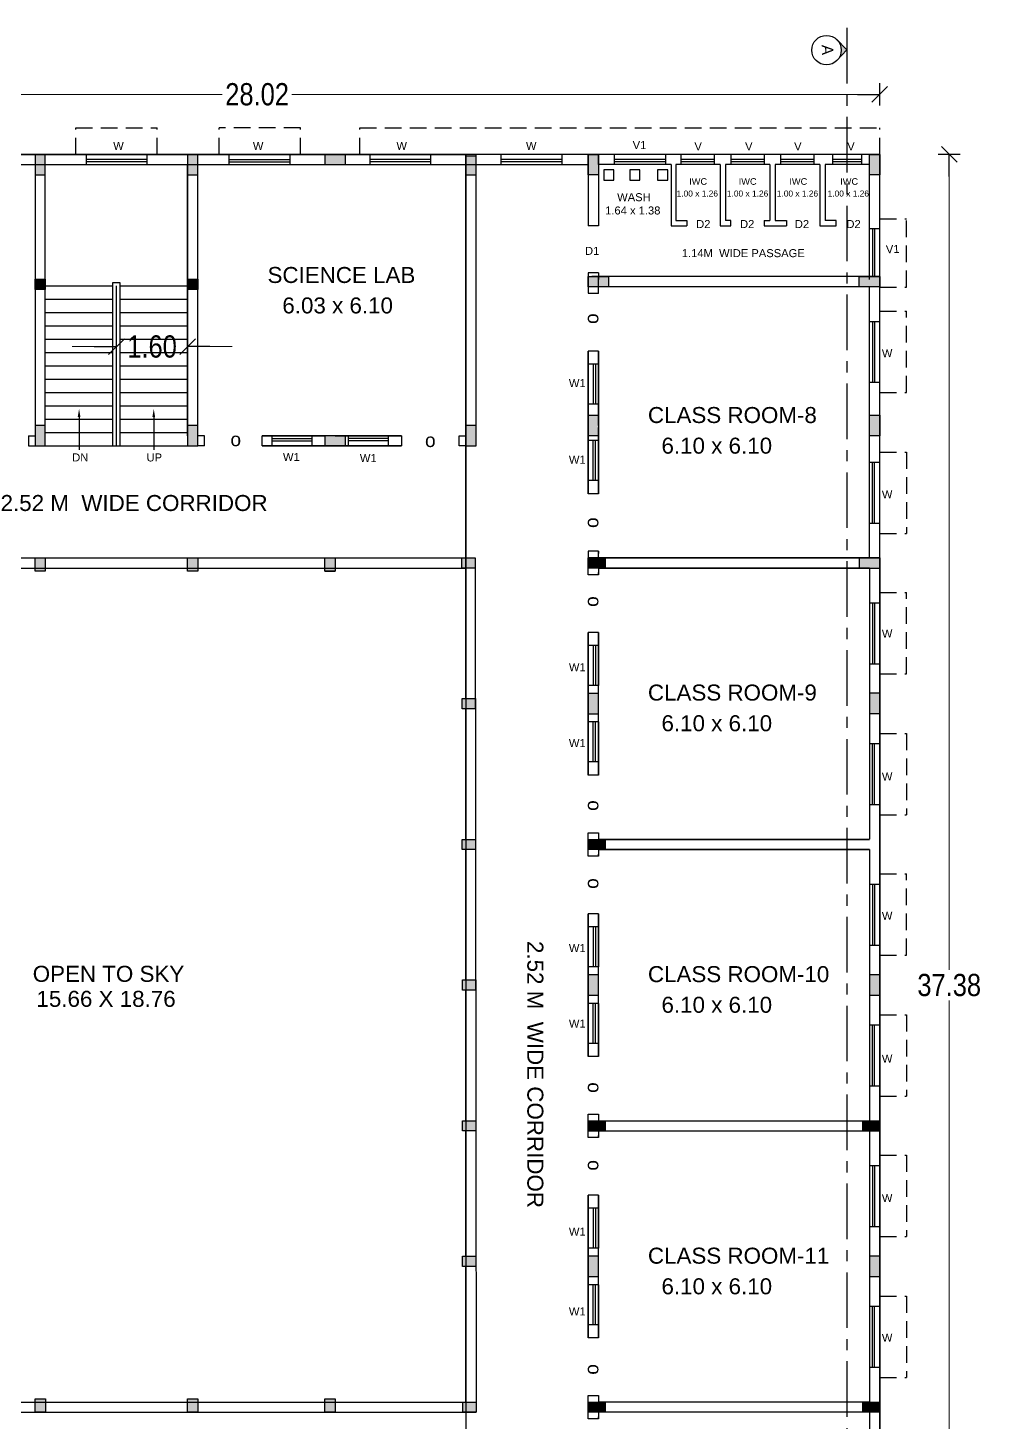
# Model space of a CAD drawing. Header units: metres. Extents: x 54 to 366, y 88 to 219.
# Drawn here: x 137.04 to 158.61, y 187.24 to 218.61 of the extents above; entities that cross this region are included whole.
import ezdxf

# ---------------------------------------------------------------- set-up
doc = ezdxf.new("R2010")
doc.units = ezdxf.units.M
doc.linetypes.add('CENTER', pattern=[2, 1.25, -0.25, 0.25, -0.25])
doc.linetypes.add('HIDDEN2', pattern=[0.1875, 0.125, -0.0625])
doc.layers.get('Defpoints').update_dxf_attribs({"lineweight": 18})
for name, color, linetype in [('BLK_1_FLR_1_BLT_UP_AREA_EXISTING', 26, 'Continuous'), ('BLK_1_FLR_1_EXIT_WIDTH_STAIR', 1, 'Continuous'), ('BLK_1_FLR_1_WASH', 55, 'Continuous'), ('ED', 7, 'Continuous'), ('SECLINE', 2, 'CENTER')]:
    doc.layers.add(name, color=color, linetype=linetype)
doc.styles.add('GRIDTEXT', font='GOTHIC.TTF', dxfattribs={"height": 6})
doc.styles.get("Standard").update_dxf_attribs({"font": 'arial.ttf', "height": 0.5})
doc.styles.add('style1', font='ARIALN.TTF', dxfattribs={"height": 0.5})
doc.dimstyles.new('11', dxfattribs={"dimtxt": 0.5, "dimasz": 0.5, "dimexe": 0.18, "dimexo": 0.0625, "dimgap": 0.09, "dimtad": 0, "dimtih": 1, "dimtoh": 1, "dimzin": 0, "dimdsep": 46, "dimtxsty": 'style1', "dimblk": 'AR', "dimcen": 0.09, "dimse1": 1, "dimse2": 1, "dimclrd": 256, "dimadec": 0, "dimazin": 0, "dimtfac": 0.7, "dimtofl": 0, "dimtmove": 0, "dimatfit": 3, "dimfxl": 0, "dimfrac": 1, "dimtolj": 1, "dimtzin": 0, "dimlwd": 20, "dimarcsym": 0})

# ---------------------------------------------------------------- blocks, each defined once
blk = doc.blocks.new('AR')
for p, q in [((-1, 0), (0, 0)), ((-0.354, -0.354), (0.354, 0.354)), ((0, -0.5), (0, 0.5))]:
    blk.add_line(p, q)
blk = doc.blocks.new('*D50')
at = {"layer": 'Defpoints', "color": 0}
for p in [(156.199, 217.116), (156.199, 216.366), (128.184, 215.766)]:
    blk.add_point(p, dxfattribs=at)
at = {"layer": 'ED', "lineweight": 20}
for p, q in [((128.684, 217.116), (141.408, 217.116)), ((155.699, 217.116), (142.975, 217.116))]:
    blk.add_line(p, q, dxfattribs=at)
at = {"layer": 'ED', "lineweight": 20, "xscale": 0.5, "yscale": 0.5, "zscale": 0.5, "rotation": 180}
blk.add_blockref('AR', (128.184, 217.116), dxfattribs=at)
at = {"layer": 'ED', "lineweight": 20, "xscale": 0.5, "yscale": 0.5, "zscale": 0.5}
blk.add_blockref('AR', (156.199, 217.116), dxfattribs=at)
at = {"layer": 'ED', "color": 0, "insert": (142.192, 217.116), "char_height": 0.5, "attachment_point": 5, "style": 'style1'}
blk.add_mtext('\\A1;28.02', dxfattribs=at)
blk = doc.blocks.new('*D51')
at = {"layer": 'Defpoints', "color": 0}
for p in [(156.199, 215.766), (156.199, 178.386), (157.762, 178.386)]:
    blk.add_point(p, dxfattribs=at)
at = {"layer": 'ED', "lineweight": 20}
for p, q in [((157.762, 215.266), (157.762, 197.422)), ((157.762, 178.886), (157.762, 196.731))]:
    blk.add_line(p, q, dxfattribs=at)
at = {"layer": 'ED', "lineweight": 20, "xscale": 0.5, "yscale": 0.5, "zscale": 0.5}
for p, rotation in [((157.762, 215.766), 90), ((157.762, 178.386), 270)]:
    blk.add_blockref('AR', p, dxfattribs=dict(at, rotation=rotation))
at = {"layer": 'ED', "color": 0, "insert": (157.762, 197.076), "char_height": 0.5, "attachment_point": 5, "style": 'style1'}
blk.add_mtext('\\A1;37.38', dxfattribs=at)
blk = doc.blocks.new('*D276')
at = {"layer": 'BLK_1_FLR_1_EXIT_WIDTH_STAIR', "lineweight": 20}
for p, q in [((138.529, 211.441), (138.029, 211.441)), ((141.129, 211.441), (141.629, 211.441))]:
    blk.add_line(p, q, dxfattribs=at)
at = {"layer": 'Defpoints', "color": 0}
for p in [(139.029, 211.779), (140.629, 211.779), (140.629, 211.441)]:
    blk.add_point(p, dxfattribs=at)
at = {"layer": 'BLK_1_FLR_1_EXIT_WIDTH_STAIR', "lineweight": 20, "xscale": 0.5, "yscale": 0.5, "zscale": 0.5}
blk.add_blockref('AR', (139.029, 211.441), dxfattribs=at)
at = {"layer": 'BLK_1_FLR_1_EXIT_WIDTH_STAIR', "lineweight": 20, "xscale": 0.5, "yscale": 0.5, "zscale": 0.5, "rotation": 180}
blk.add_blockref('AR', (140.629, 211.441), dxfattribs=at)
at = {"layer": 'BLK_1_FLR_1_EXIT_WIDTH_STAIR', "color": 0, "insert": (139.829, 211.441), "char_height": 0.5, "attachment_point": 5, "style": 'style1'}
blk.add_mtext('\\A1;1.60', dxfattribs=at)

msp = doc.modelspace()

# ---------------------------------------------------------------- hatches: boundary and pattern name
at = {"ltscale": 0.23}
h = msp.add_hatch(color=0, dxfattribs=at)
h.dxf.hatch_style = 1
h.paths.add_polyline_path([(137.427, 215.766), (137.197, 215.766), (137.197, 215.306), (137.427, 215.306)])
h = msp.add_hatch(color=0, dxfattribs=at)
h.dxf.hatch_style = 1
h.paths.add_polyline_path([(140.857, 215.766), (140.627, 215.766), (140.627, 215.306), (140.857, 215.306)])
h = msp.add_hatch(color=0, dxfattribs=at)
h.dxf.hatch_style = 1
h.paths.add_polyline_path([(144.179, 215.536), (144.179, 215.766), (143.719, 215.766), (143.719, 215.536)])
h = msp.add_hatch(color=0, dxfattribs=at)
h.dxf.hatch_style = 1
h.paths.add_polyline_path([(147.119, 215.766), (146.889, 215.766), (146.889, 215.306), (147.119, 215.306)])
h = msp.add_hatch(color=0, dxfattribs=at)
h.dxf.hatch_style = 1
h.paths.add_polyline_path([(149.869, 215.306), (149.869, 215.766), (149.639, 215.766), (149.639, 215.306)])
h = msp.add_hatch(color=0, dxfattribs=at)
h.dxf.hatch_style = 1
h.paths.add_polyline_path([(155.969, 215.766), (155.969, 215.306), (156.199, 215.306), (156.199, 215.766)])
h = msp.add_hatch(color=0, dxfattribs=at)
h.dxf.hatch_style = 1
h.paths.add_polyline_path([(150.099, 213.016), (149.639, 213.016), (149.639, 212.786), (150.099, 212.786)])
h = msp.add_hatch(color=0, dxfattribs=at)
h.dxf.hatch_style = 1
h.paths.add_polyline_path([(156.199, 213.016), (155.739, 213.016), (155.739, 212.786), (156.199, 212.786)])
h = msp.add_hatch(color=0, dxfattribs=at)
h.dxf.hatch_style = 1
h.paths.add_polyline_path([(137.197, 212.726), (137.427, 212.726), (137.427, 212.956), (137.197, 212.956)])
h = msp.add_hatch(color=0, dxfattribs=at)
h.dxf.hatch_style = 1
h.paths.add_polyline_path([(140.627, 212.726), (140.857, 212.726), (140.857, 212.956), (140.627, 212.956)])
h = msp.add_hatch(color=0, dxfattribs=at)
h.dxf.hatch_style = 1
h.paths.add_polyline_path([(149.869, 209.436), (149.869, 209.896), (149.639, 209.896), (149.639, 209.436)])
h = msp.add_hatch(color=0, dxfattribs=at)
h.dxf.hatch_style = 1
h.paths.add_polyline_path([(155.969, 209.896), (155.969, 209.436), (156.199, 209.436), (156.199, 209.896)])
h = msp.add_hatch(color=0, dxfattribs=at)
h.dxf.hatch_style = 1
h.paths.add_polyline_path([(137.427, 209.666), (137.197, 209.666), (137.197, 209.206), (137.427, 209.206)])
h = msp.add_hatch(color=0, dxfattribs=at)
h.dxf.hatch_style = 1
h.paths.add_polyline_path([(140.857, 209.666), (140.627, 209.666), (140.627, 209.206), (140.857, 209.206)])
h = msp.add_hatch(color=0, dxfattribs=at)
h.dxf.hatch_style = 1
h.paths.add_polyline_path([(147.119, 209.666), (146.889, 209.666), (146.889, 209.206), (147.119, 209.206)])
h = msp.add_hatch(color=0, dxfattribs=at)
h.dxf.hatch_style = 1
h.paths.add_polyline_path([(144.179, 209.206), (144.179, 209.436), (143.719, 209.436), (143.719, 209.206)])
h = msp.add_hatch(color=7)
h.dxf.hatch_style = 1
h.paths.add_polyline_path([(131.239, 206.686), (130.939, 206.686), (130.939, 206.456), (131.239, 206.456)])
h.paths.add_polyline_path([(134.334, 206.686), (134.104, 206.686), (134.104, 206.386), (134.334, 206.386)])
h.paths.add_polyline_path([(137.427, 206.686), (137.197, 206.686), (137.197, 206.386), (137.427, 206.386)])
h.paths.add_polyline_path([(140.857, 206.686), (140.627, 206.686), (140.627, 206.386), (140.857, 206.386)])
h.paths.add_polyline_path([(143.949, 206.686), (143.719, 206.686), (143.719, 206.386), (143.949, 206.386)])
h.paths.add_polyline_path([(147.099, 206.686), (146.799, 206.686), (146.799, 206.456), (147.099, 206.456)])
h.paths.add_polyline_path([(147.102, 203.521), (146.802, 203.521), (146.802, 203.291), (147.102, 203.291)])
h.paths.add_polyline_path([(147.105, 200.356), (146.805, 200.356), (146.805, 200.126), (147.105, 200.126)])
h.paths.add_polyline_path([(147.109, 197.194), (146.809, 197.194), (146.809, 196.964), (147.109, 196.964)])
h = msp.add_hatch(color=0, dxfattribs=at)
h.dxf.hatch_style = 1
h.paths.add_polyline_path([(149.639, 206.456), (149.639, 206.686), (150.019, 206.686), (150.019, 206.456)])
h = msp.add_hatch(color=0, dxfattribs=at)
h.dxf.hatch_style = 1
h.paths.add_polyline_path([(156.199, 206.456), (156.199, 206.686), (155.739, 206.686), (155.739, 206.456)])
h = msp.add_hatch(color=0, dxfattribs=at)
h.dxf.hatch_style = 1
h.paths.add_polyline_path([(149.639, 203.179), (149.869, 203.179), (149.869, 203.639), (149.639, 203.639)])
h = msp.add_hatch(color=0, dxfattribs=at)
h.dxf.hatch_style = 1
h.paths.add_polyline_path([(155.969, 203.186), (156.199, 203.186), (156.199, 203.646), (155.969, 203.646)])
h = msp.add_hatch(color=7)
h.dxf.hatch_style = 1
h.paths.add_polyline_path([(147.112, 194.026), (146.812, 194.026), (146.812, 193.796), (147.112, 193.796)])
h.paths.add_polyline_path([(147.115, 190.979), (146.815, 190.979), (146.815, 190.749), (147.115, 190.749)])
h.paths.add_polyline_path([(147.118, 187.696), (146.819, 187.696), (146.819, 187.466), (147.119, 187.466)])
h.paths.add_polyline_path([(143.949, 187.766), (143.719, 187.766), (143.719, 187.466), (143.949, 187.466)])
h.paths.add_polyline_path([(140.859, 187.766), (140.629, 187.766), (140.629, 187.466), (140.859, 187.466)])
h.paths.add_polyline_path([(137.429, 187.766), (137.199, 187.766), (137.199, 187.466), (137.429, 187.466)])
h.paths.add_polyline_path([(134.334, 187.766), (134.104, 187.766), (134.104, 187.466), (134.334, 187.466)])
h.paths.add_polyline_path([(131.239, 187.696), (130.939, 187.696), (130.939, 187.466), (131.239, 187.466)])
h.paths.add_polyline_path([(131.239, 190.981), (130.939, 190.981), (130.939, 190.751), (131.239, 190.751)])
h.paths.add_polyline_path([(131.239, 194.026), (130.939, 194.026), (130.939, 193.796), (131.239, 193.796)])
h.paths.add_polyline_path([(131.239, 197.194), (130.939, 197.194), (130.939, 196.964), (131.239, 196.964)])
h.paths.add_polyline_path([(131.239, 200.356), (130.939, 200.356), (130.939, 200.126), (131.239, 200.126)])
h.paths.add_polyline_path([(131.239, 203.521), (130.939, 203.521), (130.939, 203.291), (131.239, 203.291)])
h = msp.add_hatch(color=0, dxfattribs=at)
h.dxf.hatch_style = 1
h.paths.add_polyline_path([(149.639, 200.126), (149.639, 200.356), (150.019, 200.356), (150.019, 200.126)])
h = msp.add_hatch(color=0, dxfattribs=at)
h.dxf.hatch_style = 1
h.paths.add_polyline_path([(149.639, 196.849), (149.869, 196.849), (149.869, 197.309), (149.639, 197.309)])
h = msp.add_hatch(color=0, dxfattribs=at)
h.dxf.hatch_style = 1
h.paths.add_polyline_path([(155.969, 196.851), (156.199, 196.851), (156.199, 197.311), (155.969, 197.311)])
h = msp.add_hatch(color=0, dxfattribs=at)
h.dxf.hatch_style = 1
h.paths.add_polyline_path([(149.639, 193.796), (149.639, 194.026), (150.019, 194.026), (150.019, 193.796)])
h = msp.add_hatch(color=0, dxfattribs=at)
h.dxf.hatch_style = 1
h.paths.add_polyline_path([(156.199, 194.026), (155.819, 194.026), (155.819, 193.796), (156.199, 193.796)])
h = msp.add_hatch(color=0, dxfattribs=at)
h.dxf.hatch_style = 1
h.paths.add_polyline_path([(149.639, 190.519), (149.869, 190.519), (149.869, 190.979), (149.639, 190.979)])
h = msp.add_hatch(color=0, dxfattribs=at)
h.dxf.hatch_style = 1
h.paths.add_polyline_path([(155.969, 190.521), (156.199, 190.521), (156.199, 190.981), (155.969, 190.981)])
h = msp.add_hatch(color=0, dxfattribs=at)
h.dxf.hatch_style = 1
h.paths.add_polyline_path([(149.639, 187.466), (149.639, 187.696), (150.019, 187.696), (150.019, 187.466)])
h = msp.add_hatch(color=0, dxfattribs=at)
h.dxf.hatch_style = 1
h.paths.add_polyline_path([(156.199, 187.696), (155.819, 187.696), (155.819, 187.466), (156.199, 187.466)])
at = {"layer": 'SECLINE'}
msp.add_hatch(color=41, dxfattribs=at).paths.add_polyline_path([(155.459, 218.119), (155.25, 218.333, -0.372105), (155.256, 217.899)])

# ---------------------------------------------------------------- linework, layer by layer
at = {"linetype": 'HIDDEN2', "ltscale": 3}
for p, q in [((138.114, 215.766), (138.114, 216.366)), ((138.114, 216.366), (139.944, 216.366)), ((139.944, 215.766), (139.944, 216.366)), ((141.335, 215.766), (141.335, 216.366)), ((143.165, 216.366), (141.335, 216.366)), ((143.165, 215.766), (143.165, 216.366)), ((144.503, 215.766), (144.503, 216.366)), ((144.503, 216.366), (156.199, 216.366)), ((156.199, 215.766), (156.199, 216.366)), ((156.199, 214.316), (156.799, 214.316)), ((156.799, 212.781), (156.799, 214.316)), ((156.199, 212.781), (156.799, 212.781)), ((156.199, 212.238), (156.799, 212.238)), ((156.799, 210.408), (156.799, 212.238)), ((156.199, 210.408), (156.799, 210.408)), ((156.199, 209.07), (156.799, 209.07)), ((156.799, 209.07), (156.799, 207.24)), ((156.199, 207.24), (156.799, 207.24)), ((156.199, 205.908), (156.799, 205.908)), ((156.799, 204.078), (156.799, 205.908)), ((156.199, 204.078), (156.799, 204.078)), ((156.199, 202.74), (156.799, 202.74)), ((156.799, 202.74), (156.799, 200.91)), ((156.199, 200.91), (156.799, 200.91)), ((156.199, 199.578), (156.799, 199.578)), ((156.799, 197.748), (156.799, 199.578)), ((156.199, 197.748), (156.799, 197.748)), ((156.199, 196.41), (156.799, 196.41)), ((156.799, 196.41), (156.799, 194.58)), ((156.199, 194.58), (156.799, 194.58)), ((156.199, 193.248), (156.799, 193.248)), ((156.799, 193.248), (156.799, 191.418)), ((156.199, 191.418), (156.799, 191.418)), ((156.199, 190.08), (156.799, 190.08)), ((156.799, 190.08), (156.799, 188.25)), ((156.199, 188.25), (156.799, 188.25))]:
    msp.add_line(p, q, dxfattribs=at)
at = {"color": 0, "ltscale": 0.23}
for p, q in [((128.414, 215.536), (149.639, 215.536)), ((131.169, 215.766), (146.889, 215.766)), ((137.197, 215.536), (137.197, 209.206)), ((137.427, 209.206), (137.427, 215.536)), ((140.627, 212.956), (140.627, 215.536)), ((140.627, 215.536), (140.627, 212.956)), ((140.857, 209.436), (140.857, 215.536)), ((146.889, 215.731), (147.119, 215.731)), ((146.889, 215.536), (146.889, 209.436)), ((147.119, 209.436), (147.119, 215.536)), ((149.639, 215.766), (149.639, 214.156)), ((156.199, 215.766), (149.719, 215.766)), ((149.869, 215.536), (149.869, 215.766)), ((151.509, 215.536), (149.869, 215.536)), ((149.869, 215.536), (149.869, 214.156)), ((151.509, 215.536), (151.509, 214.156)), ((152.609, 215.536), (151.609, 215.536)), ((151.609, 215.536), (151.609, 214.276)), ((152.609, 215.536), (152.609, 214.156)), ((153.729, 215.536), (152.729, 215.536)), ((152.729, 215.536), (152.729, 214.276)), ((153.729, 215.536), (153.729, 214.276)), ((154.849, 215.536), (153.849, 215.536)), ((153.849, 215.536), (153.849, 214.276)), ((154.849, 215.536), (154.849, 214.156)), ((155.969, 215.536), (154.969, 215.536)), ((154.969, 215.536), (154.969, 214.276)), ((155.969, 214.091), (155.969, 215.536)), ((156.199, 212.721), (156.199, 215.766)), ((151.609, 214.276), (151.859, 214.276)), ((151.859, 214.276), (151.859, 214.156)), ((152.849, 214.276), (152.729, 214.276)), ((152.849, 214.156), (152.849, 214.276)), ((153.599, 214.276), (153.599, 214.156)), ((153.599, 214.276), (153.729, 214.276)), ((153.849, 214.276), (154.099, 214.276)), ((154.099, 214.276), (154.099, 214.156)), ((155.219, 214.276), (154.969, 214.276)), ((155.219, 214.156), (155.219, 214.276)), ((149.869, 214.156), (149.639, 214.156)), ((151.509, 214.156), (151.859, 214.156)), ((152.609, 214.156), (152.849, 214.156)), ((152.729, 214.156), (152.849, 214.156)), ((153.599, 214.156), (154.099, 214.156)), ((154.849, 214.156), (155.219, 214.156)), ((154.969, 214.156), (155.219, 214.156)), ((156.199, 214.091), (155.969, 214.091)), ((149.869, 213.101), (149.639, 213.101)), ((149.639, 213.101), (149.639, 212.951)), ((149.639, 213.016), (149.639, 212.641)), ((155.969, 213.016), (149.719, 213.016)), ((149.869, 213.101), (149.869, 212.951)), ((149.869, 212.786), (149.869, 213.016)), ((137.197, 212.956), (137.427, 212.956)), ((137.197, 212.726), (137.197, 212.956)), ((137.427, 212.726), (137.197, 212.726)), ((137.427, 212.956), (137.427, 212.726)), ((138.947, 209.206), (138.947, 212.886)), ((138.947, 212.886), (139.107, 212.886)), ((139.027, 209.206), (139.027, 212.806)), ((139.107, 212.886), (139.107, 209.206)), ((139.107, 212.806), (140.627, 212.806)), ((140.627, 212.956), (140.857, 212.956)), ((140.627, 212.726), (140.627, 212.956)), ((140.627, 209.436), (140.627, 212.726)), ((140.627, 212.726), (140.627, 209.206)), ((140.857, 212.726), (140.627, 212.726)), ((140.857, 212.956), (140.857, 212.726)), ((149.869, 212.636), (149.869, 212.786)), ((149.869, 212.636), (149.869, 212.686)), ((156.199, 212.786), (149.949, 212.786)), ((155.969, 206.691), (155.969, 212.786)), ((156.199, 212.721), (156.199, 212.951)), ((156.199, 206.686), (156.199, 212.786)), ((139.107, 212.506), (140.627, 212.506)), ((149.639, 212.641), (149.869, 212.641)), ((139.107, 212.206), (140.627, 212.206)), ((139.107, 211.906), (140.627, 211.906)), ((139.107, 211.606), (140.627, 211.606)), ((139.107, 211.306), (140.627, 211.306)), ((149.639, 211.341), (149.639, 208.131)), ((149.639, 208.131), (149.639, 211.341)), ((149.869, 211.341), (149.639, 211.341)), ((149.869, 211.341), (149.869, 209.851)), ((149.869, 209.666), (149.869, 211.341)), ((139.107, 211.006), (140.627, 211.006)), ((139.107, 210.706), (140.627, 210.706)), ((139.107, 210.406), (140.627, 210.406)), ((139.107, 210.106), (140.627, 210.106)), ((139.107, 209.806), (140.627, 209.806)), ((149.869, 209.621), (149.869, 208.131)), ((149.869, 208.131), (149.869, 209.621)), ((137.047, 209.436), (137.047, 209.206)), ((137.047, 209.436), (137.197, 209.436)), ((139.107, 209.506), (140.627, 209.506)), ((141.007, 209.436), (140.857, 209.436)), ((141.007, 209.206), (141.007, 209.436)), ((143.719, 209.436), (142.307, 209.436)), ((142.307, 209.436), (143.719, 209.436)), ((142.307, 209.206), (142.307, 209.436)), ((145.439, 209.436), (143.949, 209.436)), ((143.949, 209.436), (145.439, 209.436)), ((145.439, 209.436), (145.439, 209.206)), ((146.734, 209.206), (146.734, 209.436)), ((146.734, 209.436), (146.884, 209.436)), ((146.734, 209.436), (146.784, 209.436)), ((146.739, 209.436), (146.889, 209.436)), ((137.047, 209.206), (137.197, 209.206)), ((139.029, 209.206), (140.627, 209.206)), ((141.007, 209.206), (140.857, 209.206)), ((145.439, 209.206), (142.307, 209.206)), ((142.307, 209.206), (145.439, 209.206)), ((146.884, 209.206), (146.734, 209.206)), ((146.889, 209.206), (146.739, 209.206)), ((146.889, 209.206), (147.119, 209.206)), ((149.869, 208.131), (149.639, 208.131)), ((149.639, 206.836), (149.639, 206.456)), ((149.869, 206.836), (149.639, 206.836)), ((149.869, 206.836), (149.869, 206.786)), ((149.869, 206.686), (149.869, 206.836)), ((149.639, 206.686), (156.199, 206.686)), ((155.969, 206.686), (149.639, 206.686)), ((149.639, 206.456), (149.639, 206.686)), ((149.639, 206.686), (150.019, 206.686)), ((149.639, 206.306), (149.639, 206.686)), ((150.019, 206.456), (149.639, 206.456)), ((149.869, 206.456), (155.969, 206.456)), ((155.969, 206.456), (149.869, 206.456)), ((149.869, 206.456), (149.869, 206.306)), ((155.969, 206.456), (155.969, 200.361)), ((156.199, 206.686), (156.199, 200.361)), ((143.719, 206.386), (143.949, 206.386)), ((149.869, 206.306), (149.639, 206.306)), ((149.869, 206.306), (149.869, 206.356)), ((149.639, 201.801), (149.639, 205.011)), ((149.869, 205.011), (149.639, 205.011)), ((149.639, 205.011), (149.639, 201.801)), ((149.869, 203.816), (149.869, 205.011)), ((149.869, 205.011), (149.869, 203.816)), ((149.869, 202.996), (149.869, 203.816)), ((149.869, 201.801), (149.869, 202.996)), ((149.869, 202.996), (149.869, 201.801)), ((149.869, 201.801), (149.639, 201.801)), ((149.639, 200.126), (149.639, 200.501)), ((149.639, 200.501), (149.869, 200.501)), ((149.869, 200.506), (149.869, 200.356)), ((149.869, 200.506), (149.869, 200.456)), ((149.639, 200.126), (149.639, 200.356)), ((149.639, 200.356), (150.019, 200.356)), ((149.639, 199.976), (149.639, 200.356)), ((155.969, 200.126), (149.639, 200.126)), ((150.019, 200.126), (149.639, 200.126)), ((155.969, 200.356), (149.869, 200.356)), ((149.869, 200.356), (155.969, 200.356)), ((149.869, 200.126), (155.969, 200.126)), ((149.869, 200.126), (149.869, 199.976)), ((155.969, 200.126), (155.969, 194.031)), ((156.199, 200.356), (156.199, 194.031)), ((149.869, 199.976), (149.639, 199.976)), ((149.869, 199.976), (149.869, 200.026)), ((149.639, 195.471), (149.639, 198.681)), ((149.869, 198.681), (149.639, 198.681)), ((149.639, 198.681), (149.639, 195.471)), ((149.869, 197.486), (149.869, 198.681)), ((149.869, 198.681), (149.869, 197.486)), ((146.889, 197.316), (146.889, 197.194)), ((149.869, 196.666), (149.869, 197.486)), ((149.869, 195.471), (149.869, 196.666)), ((149.869, 196.666), (149.869, 195.471)), ((149.869, 195.471), (149.639, 195.471)), ((149.639, 193.796), (149.639, 194.171)), ((149.639, 194.171), (149.869, 194.171)), ((149.869, 194.176), (149.869, 194.026)), ((149.869, 194.176), (149.869, 194.126)), ((149.639, 194.026), (156.199, 194.026)), ((149.639, 193.796), (149.639, 194.026)), ((149.639, 194.026), (150.019, 194.026)), ((149.639, 193.646), (149.639, 194.026)), ((155.819, 193.796), (155.819, 194.026)), ((155.819, 194.026), (156.199, 194.026)), ((156.199, 194.026), (156.199, 187.701)), ((149.639, 193.796), (156.199, 193.796)), ((150.019, 193.796), (149.639, 193.796)), ((149.869, 193.646), (149.639, 193.646)), ((149.869, 193.796), (149.869, 193.646)), ((149.869, 193.646), (149.869, 193.696)), ((156.199, 193.796), (155.819, 193.796)), ((155.969, 193.796), (155.969, 187.701)), ((149.639, 189.141), (149.639, 192.351)), ((149.869, 192.351), (149.639, 192.351)), ((149.639, 192.351), (149.639, 189.141)), ((149.869, 191.156), (149.869, 192.351)), ((149.869, 192.351), (149.869, 191.156)), ((149.869, 190.336), (149.869, 191.156)), ((149.869, 189.141), (149.869, 190.336)), ((149.869, 190.336), (149.869, 189.141)), ((149.869, 189.141), (149.639, 189.141)), ((149.639, 187.466), (149.639, 187.841)), ((149.639, 187.466), (149.639, 187.696)), ((149.639, 187.696), (150.019, 187.696)), ((149.639, 187.316), (149.639, 187.696)), ((149.869, 187.841), (149.869, 187.696)), ((155.969, 187.696), (149.869, 187.696)), ((155.819, 187.466), (155.819, 187.696)), ((155.819, 187.696), (156.199, 187.696)), ((143.719, 187.466), (143.949, 187.466)), ((156.199, 187.466), (149.639, 187.466)), ((150.019, 187.466), (149.639, 187.466)), ((149.869, 187.316), (149.639, 187.316)), ((149.869, 187.466), (149.869, 187.316)), ((149.869, 187.316), (149.869, 187.366)), ((156.199, 187.466), (155.819, 187.466)), ((155.969, 187.461), (155.969, 181.366)), ((156.199, 187.466), (156.199, 181.366))]:
    msp.add_line(p, q, dxfattribs=at)
at = {"color": 0, "lineweight": 25, "ltscale": 0.23}
for p, q in [((138.344, 215.766), (138.344, 215.536)), ((139.714, 215.651), (138.344, 215.651)), ((139.714, 215.601), (138.344, 215.601)), ((139.714, 215.766), (139.714, 215.536)), ((141.565, 215.536), (141.565, 215.766)), ((141.565, 215.651), (142.935, 215.651)), ((141.565, 215.601), (142.935, 215.601)), ((142.935, 215.536), (142.935, 215.766)), ((144.733, 215.536), (144.733, 215.766)), ((146.103, 215.651), (144.733, 215.651)), ((146.103, 215.601), (144.733, 215.601)), ((146.103, 215.536), (146.103, 215.766)), ((149.639, 215.766), (147.119, 215.766)), ((147.683, 215.536), (147.683, 215.766)), ((149.053, 215.651), (147.683, 215.651)), ((149.053, 215.601), (147.683, 215.601)), ((149.053, 215.536), (149.053, 215.766)), ((150.234, 215.536), (150.234, 215.766)), ((151.384, 215.651), (150.234, 215.651)), ((151.384, 215.601), (150.234, 215.601)), ((151.384, 215.536), (151.384, 215.766)), ((151.734, 215.536), (151.734, 215.766)), ((152.484, 215.651), (151.734, 215.651)), ((152.484, 215.601), (151.734, 215.601)), ((152.484, 215.536), (152.484, 215.766)), ((152.854, 215.536), (152.854, 215.766)), ((153.604, 215.651), (152.854, 215.651)), ((153.604, 215.601), (152.854, 215.601)), ((153.604, 215.536), (153.604, 215.766)), ((153.974, 215.536), (153.974, 215.766)), ((154.724, 215.651), (153.974, 215.651)), ((154.724, 215.601), (153.974, 215.601)), ((154.724, 215.536), (154.724, 215.766)), ((155.144, 215.536), (155.144, 215.766)), ((155.794, 215.651), (155.144, 215.651)), ((155.794, 215.601), (155.144, 215.601)), ((155.794, 215.536), (155.794, 215.766)), ((155.969, 212.951), (155.969, 214.091)), ((156.034, 214.091), (156.034, 213.016)), ((156.084, 214.091), (156.084, 213.016)), ((156.199, 213.016), (155.969, 213.016)), ((155.969, 212.008), (156.199, 212.008)), ((156.034, 212.008), (156.034, 210.638)), ((156.084, 212.008), (156.084, 210.638)), ((149.869, 211.046), (149.639, 211.046)), ((149.754, 211.046), (149.754, 210.146)), ((149.804, 211.046), (149.804, 210.146)), ((155.969, 210.638), (156.199, 210.638)), ((149.869, 210.146), (149.639, 210.146)), ((142.524, 209.436), (142.524, 209.206)), ((142.524, 209.371), (143.424, 209.371)), ((142.524, 209.321), (143.424, 209.321)), ((143.424, 209.436), (143.424, 209.206)), ((144.244, 209.436), (144.244, 209.206)), ((145.144, 209.371), (144.244, 209.371)), ((145.144, 209.321), (144.244, 209.321)), ((145.144, 209.436), (145.144, 209.206)), ((149.869, 209.326), (149.639, 209.326)), ((149.754, 208.426), (149.754, 209.326)), ((149.804, 208.426), (149.804, 209.326)), ((155.969, 208.84), (156.199, 208.84)), ((156.034, 207.47), (156.034, 208.84)), ((156.084, 207.47), (156.084, 208.84)), ((149.869, 208.426), (149.639, 208.426)), ((155.969, 207.47), (156.199, 207.47)), ((130.939, 206.686), (147.099, 206.686)), ((134.334, 206.456), (137.197, 206.456)), ((137.427, 206.456), (140.627, 206.456)), ((140.857, 206.456), (143.719, 206.456)), ((143.949, 206.456), (146.799, 206.456)), ((146.889, 203.521), (146.889, 206.456)), ((147.099, 206.456), (147.119, 187.466)), ((155.969, 205.678), (156.199, 205.678)), ((156.034, 205.678), (156.034, 204.308)), ((156.084, 205.678), (156.084, 204.308)), ((149.869, 204.716), (149.639, 204.716)), ((149.754, 204.716), (149.754, 203.816)), ((149.804, 204.716), (149.804, 203.816)), ((155.969, 204.308), (156.199, 204.308)), ((149.869, 203.816), (149.639, 203.816)), ((146.889, 200.356), (146.889, 203.291)), ((149.869, 202.996), (149.639, 202.996)), ((149.754, 202.096), (149.754, 202.996)), ((149.804, 202.096), (149.804, 202.996)), ((155.969, 202.51), (156.199, 202.51)), ((156.034, 201.14), (156.034, 202.51)), ((156.084, 201.14), (156.084, 202.51)), ((149.869, 202.096), (149.639, 202.096)), ((155.969, 201.14), (156.199, 201.14)), ((146.889, 197.194), (146.889, 200.126)), ((155.969, 199.348), (156.199, 199.348)), ((156.034, 199.348), (156.034, 197.978)), ((156.084, 199.348), (156.084, 197.978)), ((149.869, 198.386), (149.639, 198.386)), ((149.754, 198.386), (149.754, 197.486)), ((149.804, 198.386), (149.804, 197.486)), ((155.969, 197.978), (156.199, 197.978)), ((149.869, 197.486), (149.639, 197.486)), ((146.889, 194.026), (146.889, 196.964)), ((149.869, 196.666), (149.639, 196.666)), ((149.754, 195.766), (149.754, 196.666)), ((149.804, 195.766), (149.804, 196.666)), ((155.969, 196.18), (156.199, 196.18)), ((156.034, 194.81), (156.034, 196.18)), ((156.084, 194.81), (156.084, 196.18)), ((149.869, 195.766), (149.639, 195.766)), ((155.969, 194.81), (156.199, 194.81)), ((146.889, 190.979), (146.889, 193.796)), ((155.969, 193.018), (156.199, 193.018)), ((156.034, 193.018), (156.034, 191.648)), ((156.084, 193.018), (156.084, 191.648)), ((149.869, 192.056), (149.639, 192.056)), ((149.754, 192.056), (149.754, 191.156)), ((149.804, 192.056), (149.804, 191.156)), ((155.969, 191.648), (156.199, 191.648)), ((149.869, 191.156), (149.639, 191.156)), ((146.889, 187.696), (146.889, 190.749)), ((149.869, 190.336), (149.639, 190.336)), ((149.754, 189.436), (149.754, 190.336)), ((149.804, 189.436), (149.804, 190.336)), ((155.969, 189.85), (156.199, 189.85)), ((156.034, 188.48), (156.034, 189.85)), ((156.084, 188.48), (156.084, 189.85)), ((149.869, 189.436), (149.639, 189.436)), ((155.969, 188.48), (156.199, 188.48)), ((134.334, 187.696), (137.199, 187.696)), ((137.429, 187.696), (140.629, 187.696)), ((140.859, 187.696), (143.719, 187.696)), ((143.949, 187.696), (146.889, 187.696)), ((130.939, 187.466), (147.119, 187.466))]:
    msp.add_line(p, q, dxfattribs=at)
at = {"ltscale": 0.23}
for p, q in [((137.427, 212.806), (138.947, 212.806)), ((137.427, 212.506), (138.947, 212.506)), ((137.427, 212.206), (138.947, 212.206)), ((137.427, 211.906), (138.947, 211.906)), ((137.427, 211.606), (138.947, 211.606)), ((137.427, 211.306), (138.947, 211.306)), ((137.427, 211.006), (138.947, 211.006)), ((137.427, 210.706), (138.947, 210.706)), ((137.427, 210.406), (138.947, 210.406)), ((137.427, 210.106), (138.947, 210.106)), ((137.427, 209.806), (138.947, 209.806)), ((137.427, 209.506), (138.947, 209.506)), ((137.427, 209.206), (139.029, 209.206))]:
    msp.add_line(p, q, dxfattribs=at)
msp.add_line((149.639, 187.841), (149.869, 187.841))
at = {"color": 0, "ltscale": 0.23}
for points in [[(137.427, 215.766), (137.197, 215.766), (137.197, 215.306), (137.427, 215.306)], [(140.857, 215.766), (140.627, 215.766), (140.627, 215.306), (140.857, 215.306)], [(144.179, 215.536), (144.179, 215.766), (143.719, 215.766), (143.719, 215.536)], [(147.119, 215.766), (146.889, 215.766), (146.889, 215.306), (147.119, 215.306)], [(147.119, 215.766), (146.889, 215.766), (146.889, 215.306), (147.119, 215.306)], [(149.869, 215.306), (149.639, 215.306), (149.639, 215.766), (149.869, 215.766)], [(149.869, 215.306), (149.639, 215.306), (149.639, 215.766), (149.869, 215.766)], [(155.969, 215.766), (156.199, 215.766), (156.199, 215.306), (155.969, 215.306)], [(155.969, 215.766), (156.199, 215.766), (156.199, 215.306), (155.969, 215.306)], [(150.099, 213.016), (150.099, 212.786), (149.639, 212.786), (149.639, 213.016)], [(150.099, 213.016), (150.099, 212.786), (149.639, 212.786), (149.639, 213.016)], [(156.199, 213.016), (156.199, 212.786), (155.739, 212.786), (155.739, 213.016)], [(156.199, 213.016), (156.199, 212.786), (155.739, 212.786), (155.739, 213.016)], [(137.197, 212.956), (137.427, 212.956), (137.427, 212.726), (137.197, 212.726)], [(140.627, 212.956), (140.857, 212.956), (140.857, 212.726), (140.627, 212.726)], [(149.869, 209.436), (149.639, 209.436), (149.639, 209.896), (149.869, 209.896)], [(155.969, 209.896), (156.199, 209.896), (156.199, 209.436), (155.969, 209.436)], [(137.427, 209.666), (137.197, 209.666), (137.197, 209.206), (137.427, 209.206)], [(140.857, 209.666), (140.627, 209.666), (140.627, 209.206), (140.857, 209.206)], [(147.119, 209.666), (146.889, 209.666), (146.889, 209.206), (147.119, 209.206)], [(147.119, 209.666), (146.889, 209.666), (146.889, 209.206), (147.119, 209.206)], [(144.179, 209.206), (144.179, 209.436), (143.719, 209.436), (143.719, 209.206)], [(137.427, 206.686), (137.427, 206.386), (137.197, 206.386), (137.197, 206.686)], [(140.857, 206.686), (140.857, 206.386), (140.627, 206.386), (140.627, 206.686)], [(143.949, 206.686), (143.949, 206.386), (143.719, 206.386), (143.719, 206.686)], [(146.799, 206.686), (147.099, 206.686), (147.099, 206.456), (146.799, 206.456)], [(149.639, 206.686), (150.019, 206.686), (150.019, 206.456), (149.639, 206.456)], [(156.199, 206.456), (156.199, 206.686), (155.739, 206.686), (155.739, 206.456)], [(156.199, 206.456), (156.199, 206.686), (155.739, 206.686), (155.739, 206.456)], [(149.639, 203.179), (149.869, 203.179), (149.869, 203.639), (149.639, 203.639)], [(155.969, 203.186), (156.199, 203.186), (156.199, 203.646), (155.969, 203.646)], [(146.802, 203.521), (147.102, 203.521), (147.102, 203.291), (146.802, 203.291)], [(146.805, 200.356), (147.105, 200.356), (147.105, 200.126), (146.805, 200.126)], [(149.639, 200.356), (150.019, 200.356), (150.019, 200.126), (149.639, 200.126)], [(149.639, 196.849), (149.869, 196.849), (149.869, 197.309), (149.639, 197.309)], [(155.969, 196.851), (156.199, 196.851), (156.199, 197.311), (155.969, 197.311)], [(146.809, 197.194), (147.109, 197.194), (147.109, 196.964), (146.809, 196.964)], [(146.812, 194.026), (147.112, 194.026), (147.112, 193.796), (146.812, 193.796)], [(149.639, 194.026), (150.019, 194.026), (150.019, 193.796), (149.639, 193.796)], [(155.819, 194.026), (156.199, 194.026), (156.199, 193.796), (155.819, 193.796)], [(146.815, 190.979), (147.115, 190.979), (147.115, 190.749), (146.815, 190.749)], [(146.815, 190.979), (147.115, 190.979), (147.115, 190.749), (146.815, 190.749)], [(149.639, 190.519), (149.869, 190.519), (149.869, 190.979), (149.639, 190.979)], [(155.969, 190.521), (156.199, 190.521), (156.199, 190.981), (155.969, 190.981)], [(137.429, 187.766), (137.429, 187.466), (137.199, 187.466), (137.199, 187.766)], [(140.859, 187.766), (140.859, 187.466), (140.629, 187.466), (140.629, 187.766)], [(143.949, 187.766), (143.949, 187.466), (143.719, 187.466), (143.719, 187.766)], [(146.819, 187.696), (147.119, 187.696), (147.119, 187.466), (146.819, 187.466)], [(149.639, 187.696), (150.019, 187.696), (150.019, 187.466), (149.639, 187.466)], [(155.819, 187.696), (156.199, 187.696), (156.199, 187.466), (155.819, 187.466)]]:
    msp.add_lwpolyline(points, close=True, dxfattribs=at)
at = {"color": 0, "linetype": 'ByBlock', "lineweight": -2, "ltscale": 0.23}
for points in [[(138.187, 209.86), (138.187, 209.121)], [(139.867, 209.86), (139.867, 209.121)]]:
    msp.add_lwpolyline(points, dxfattribs=at)
at = {"color": 0, "ltscale": 0.23}
for points in [[(138.157, 209.86), (138.187, 210.04), (138.217, 209.86)], [(139.837, 209.86), (139.867, 210.04), (139.897, 209.86)]]:
    msp.add_solid(points, dxfattribs=at)
at = {"layer": 'BLK_1_FLR_1_BLT_UP_AREA_EXISTING', "color": 26}
for points in [[(131.169, 206.456), (146.889, 206.454), (146.889, 215.766), (131.169, 215.766), (131.169, 206.456)], [(146.889, 215.766), (146.889, 178.386), (147.119, 178.386), (147.119, 179.216), (149.639, 179.216), (149.639, 181.366), (156.199, 181.366), (156.199, 215.766), (146.889, 215.766)], [(131.169, 187.696), (146.889, 187.696), (146.889, 178.386), (131.169, 178.386), (131.169, 187.696)]]:
    msp.add_lwpolyline(points, close=True, dxfattribs=at)
at = {"layer": 'BLK_1_FLR_1_WASH', "color": 60}
for points in [[(149.99, 215.186), (150.22, 215.186), (150.22, 215.416), (149.99, 215.416), (149.99, 215.186)], [(150.574, 215.186), (150.804, 215.186), (150.804, 215.416), (150.574, 215.416), (150.574, 215.186)], [(151.202, 215.186), (151.432, 215.186), (151.432, 215.416), (151.202, 215.416), (151.202, 215.186)]]:
    msp.add_lwpolyline(points, close=True, dxfattribs=at)
at = {"layer": 'SECLINE', "color": 41, "linetype": 'Continuous'}
for q in [(155.227, 218.356), (155.234, 217.876)]:
    msp.add_line((155.459, 218.119), q, dxfattribs=at)
at = {"layer": 'SECLINE'}
msp.add_line((155.459, 218.612), (155.459, 171.875), dxfattribs=at)
at = {"layer": 'SECLINE', "color": 41, "linetype": 'Continuous'}
msp.add_circle((155.002, 218.112), 0.331, dxfattribs=at)
msp.add_circle((155.002, 218.112), 0.331, dxfattribs=at)

# ---------------------------------------------------------------- texts
at = {"linetype": 'Continuous'}
for s, height, p in [('W', 0.18, (138.955, 215.868)), ('W', 0.18, (142.097, 215.868)), ('W', 0.18, (145.326, 215.868)), ('W', 0.18, (148.24, 215.868)), ('V1', 0.18, (150.641, 215.886)), ('IWC', 0.1487, (151.912, 215.082)), ('IWC', 0.1487, (153.026, 215.082)), ('IWC', 0.1487, (154.165, 215.082)), ('IWC', 0.1487, (155.309, 215.082)), ('WASH', 0.18, (150.292, 214.713)), ('1.00 x 1.26', 0.13462, (151.63, 214.818)), ('1.00 x 1.26', 0.13462, (152.761, 214.818)), ('1.00 x 1.26', 0.13462, (153.883, 214.818)), ('1.00 x 1.26', 0.13462, (155.027, 214.818)), ('1.64 x 1.38', 0.18, (150.021, 214.414)), ('D2', 0.18, (152.069, 214.109)), ('D2', 0.18, (153.056, 214.109)), ('D2', 0.18, (154.289, 214.109)), ('D2', 0.18, (155.449, 214.109)), ('D1', 0.18, (149.569, 213.506)), ('1.14M  WIDE PASSAGE', 0.18, (151.746, 213.454)), ('1.14M  WIDE PASSAGE', 0.18, (151.746, 213.454)), ('SCIENCE LAB', 0.36, (142.426, 212.873)), ('6.03 x 6.10', 0.36, (142.76, 212.188)), ('W1', 0.18, (149.206, 210.53)), ('CLASS ROOM-8', 0.36, (150.984, 209.722)), ('o', 0.307, (141.592, 209.202)), ('o', 0.307, (145.969, 209.182)), ('6.10 x 6.10', 0.36, (151.289, 209.033)), ('DN', 0.18, (138.032, 208.858)), ('UP', 0.18, (139.705, 208.858)), ('W1', 0.18, (142.774, 208.868)), ('W1', 0.18, (144.504, 208.844)), ('W1', 0.18, (149.206, 208.807)), ('2.52 M  WIDE CORRIDOR', 0.36, (136.421, 207.743)), ('W1', 0.18, (149.206, 204.139)), ('CLASS ROOM-9', 0.36, (150.984, 203.478)), ('6.10 x 6.10', 0.36, (151.289, 202.788)), ('W1', 0.18, (149.206, 202.432)), ('W1', 0.18, (149.206, 197.82)), ('OPEN TO SKY', 0.36, (137.144, 197.15)), ('CLASS ROOM-10', 0.36, (150.984, 197.143)), ('15.66 X 18.76', 0.36, (137.228, 196.587)), ('6.10 x 6.10', 0.36, (151.289, 196.454)), ('W1', 0.18, (149.206, 196.12)), ('W1', 0.18, (149.206, 191.439)), ('CLASS ROOM-11', 0.36, (150.984, 190.809)), ('6.10 x 6.10', 0.36, (151.289, 190.12)), ('W1', 0.18, (149.206, 189.644))]:
    msp.add_text(s, height=height, dxfattribs=at).set_placement(p)
for s, height, rotation, p in [('V', 0.18, 0.8223, (152.032, 215.855)), ('V', 0.18, 0.8223, (153.172, 215.855)), ('V', 0.18, 0.8223, (154.275, 215.855)), ('V', 0.18, 0.8223, (155.469, 215.855)), ('V1', 0.18, 2.0585, (156.34, 213.54)), ('o', 0.307, 270, (149.633, 212.19)), ('W', 0.18, 2.0585, (156.252, 211.198)), ('W', 0.18, 2.0585, (156.252, 208.023)), ('o', 0.307, 270, (149.633, 207.599)), ('o', 0.307, 270, (149.633, 205.825)), ('W', 0.18, 2.0585, (156.252, 204.891)), ('W', 0.18, 2.0585, (156.252, 201.676)), ('o', 0.307, 270, (149.633, 201.235)), ('o', 0.307, 270, (149.633, 199.481)), ('W', 0.18, 2.0585, (156.252, 198.542)), ('2.52 M  WIDE CORRIDOR', 0.36, 270, (148.271, 198.069)), ('W', 0.18, 2.0585, (156.252, 195.327)), ('o', 0.307, 270, (149.633, 194.89)), ('o', 0.307, 270, (149.633, 193.141)), ('W', 0.18, 2.0585, (156.252, 192.191)), ('W', 0.18, 2.0585, (156.252, 189.049)), ('o', 0.307, 270, (149.633, 188.55))]:
    msp.add_text(s, height=height, rotation=rotation, dxfattribs=at).set_placement(p)
at = {"layer": 'SECLINE', "color": 6, "style": 'GRIDTEXT'}
msp.add_text('A', height=0.256, rotation=270.8155, dxfattribs=at).set_placement((154.895, 218.228))

# ---------------------------------------------------------------- dimensions: what is measured, and where the dimension line sits
at = {"layer": 'BLK_1_FLR_1_EXIT_WIDTH_STAIR'}
dim = msp.add_linear_dim(base=(140.629, 211.441), p1=(139.029, 211.779), p2=(140.629, 211.779), dimstyle='11', override={"dimpost": '\\X'}, dxfattribs=at)
dim.commit()
dim.dimension.update_dxf_attribs({"geometry": '*D276', "text_midpoint": (139.829, 211.441)})
at = {"layer": 'ED'}
dim = msp.add_linear_dim(base=(156.199079957, 217.116167945), p1=(128.184079957, 215.766368328), p2=(156.199079957, 216.366368328), dimstyle='11', override={"dimpost": '\\X', "dimtmove": 1, "dimfxl": 3, "dimfxlon": 1, "dimarcsym": 1}, dxfattribs=at)
dim.commit()
dim.dimension.update_dxf_attribs({"geometry": '*D50', "text_midpoint": (142.191579957, 217.116167945)})
dim = msp.add_linear_dim(base=(157.762, 178.386), p1=(156.199, 215.766), p2=(156.199, 178.386), angle=90, dimstyle='11', override={"dimpost": '\\X', "dimfxl": 3, "dimfxlon": 1, "dimarcsym": 1}, dxfattribs=at)
dim.commit()
dim.dimension.update_dxf_attribs({"geometry": '*D51', "text_midpoint": (157.762, 197.076), "dimtype": 160})

doc.saveas('drawing.dxf')
